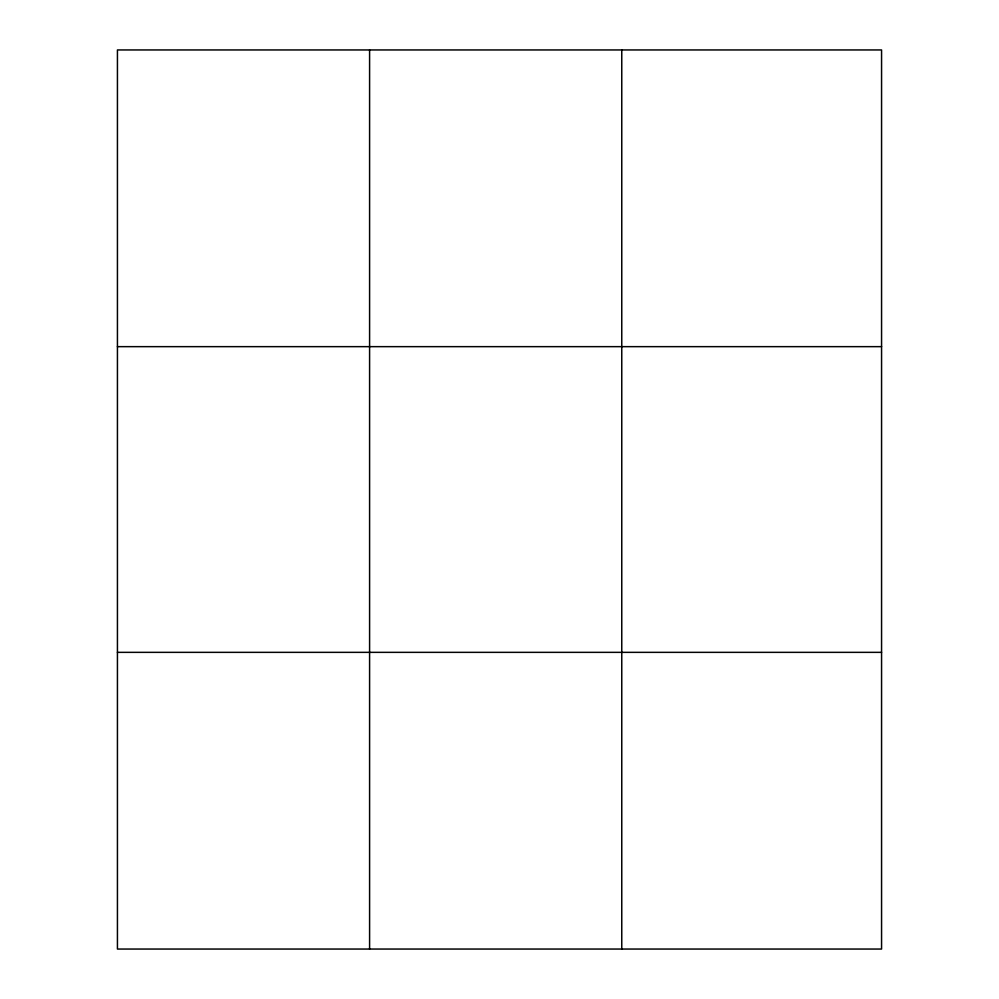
<?xml version="1.0" encoding="UTF-8"?>
<svg xmlns="http://www.w3.org/2000/svg" width="999" height="999" viewBox="0 0 999 999"><rect width="100%" height="100%" fill="white"/><g stroke="black" fill="none" stroke-linecap="round" stroke-linejoin="round"><path stroke-width="1.5" d="M369.593 49.95L369.593 949.05M621.765 49.95L621.765 949.05M881.568 346.653L881.568 49.95L117.432 49.95L117.432 949.05L881.568 949.05L881.568 346.653L117.432 346.653M117.432 652.347L881.568 652.347"/></g></svg>
